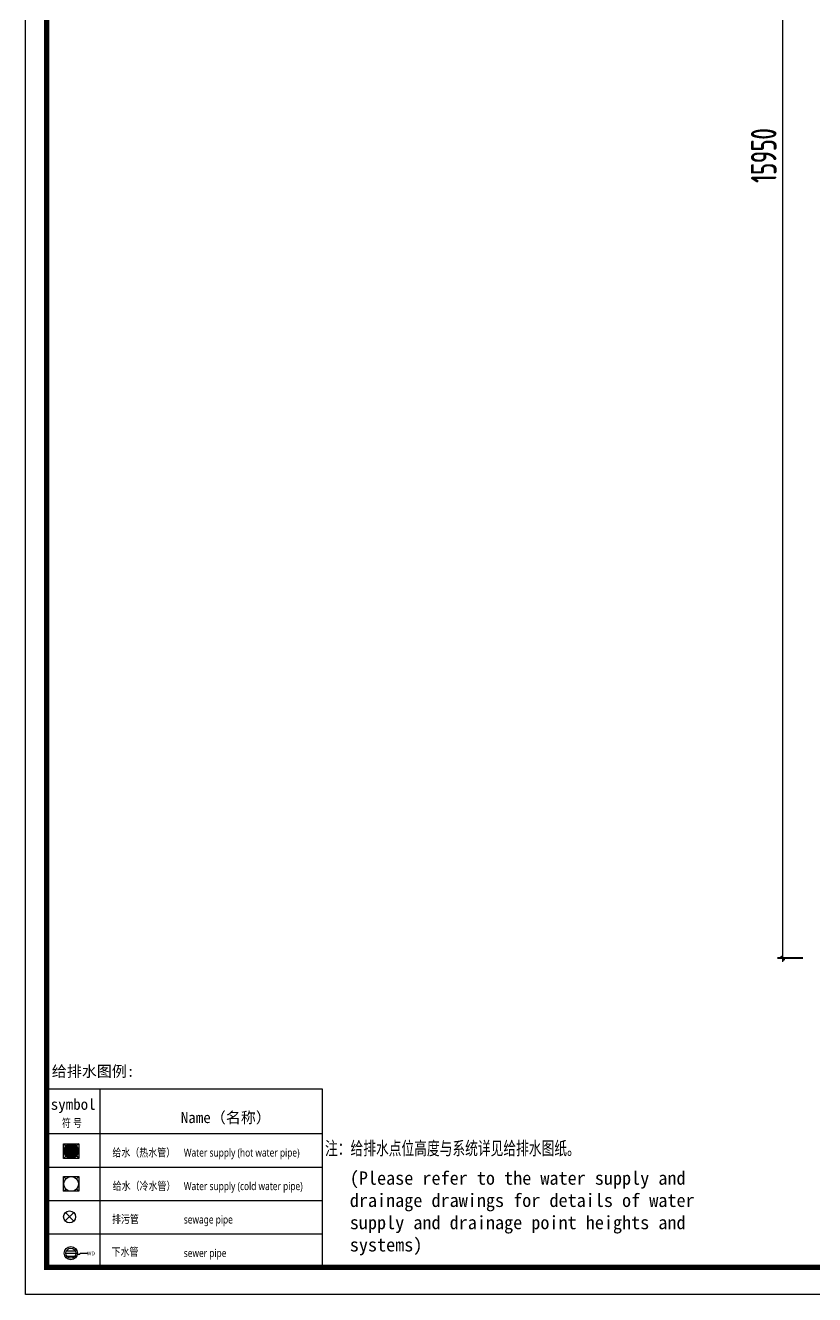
# Model space of a CAD drawing. Header units: millimetres. Extents: x -42850 to 60853, y 3819 to 26094.
# Drawn here: x 3942 to 11786, y 3819 to 16432 of the extents above; entities that cross this region are included whole.
import ezdxf

# ---------------------------------------------------------------- set-up
doc = ezdxf.new("R2010")
doc.units = ezdxf.units.MM
doc.header["$LTSCALE"] = 200
for name, color, linetype in [('A-DIM--土建尺寸', 44, 'Continuous'), ('FF-HIGH-CABINET 2-固定家具(不落地、到顶)', 30, 'Continuous'), ('FF-TEXT-文字标注', 12, 'Continuous'), ('TK', 4, 'Continuous'), ('全灰平面', 250, 'Continuous')]:
    doc.layers.add(name, color=color, linetype=linetype)
doc.styles.add('CCD-DIM', font='archs.shx', dxfattribs={"width": 0.75})
doc.styles.add('仿宋体', font='', dxfattribs={"width": 0.75})
doc.styles.add('宋体', font='')
doc.styles.add('黑', font='simhei.ttf')
doc.styles.get('仿宋体').set_extended_font_data('Microsoft YaHei')
doc.styles.get('宋体').set_extended_font_data('SimSun')
doc.dimstyles.new('CCD_DIM_100', dxfattribs={"dimscale": 100, "dimtxt": 2.5, "dimasz": 0.3, "dimexe": 0.5, "dimexo": 1.5, "dimgap": 0.6, "dimtad": 1, "dimdec": 0, "dimrnd": 5, "dimzin": 12, "dimdsep": 46, "dimtxsty": 'CCD-DIM', "dimblk": 'CCD_Dimension_Tick', "dimcen": 0.125, "dimclrd": 44, "dimclre": 44, "dimclrt": 50, "dimadec": 0, "dimazin": 0, "dimtfac": 1, "dimtdec": 0, "dimtix": 1, "dimtmove": 1, "dimatfit": 3, "dimldrblk": 'CCD_Leader_Dot', "dimfxl": 2, "dimfxlon": 1, "dimtvp": 1, "dimtolj": 1, "dimtzin": 0, "dimarcsym": 0})

# ---------------------------------------------------------------- blocks, each defined once
blk = doc.blocks.new('bhgfdghdfgherger')
at = {"color": 1, "linetype": 'ByBlock'}
blk.add_lwpolyline([(4608.34, -993.67), (4608.34, -696.67), (5028.34, -696.67), (5028.34, -993.67)], close=True, dxfattribs=at)
at = {"layer": 'TK', "color": 8, "const_width": 0.707}
blk.add_lwpolyline([(5025.5, -882.89), (5025.5, -700.21), (4611.17, -700.21), (4611.17, -990.08), (5025.5, -990.08), (5025.5, -882.89)], dxfattribs=at)
blk = doc.blocks.new('CCD_Dimension_Tick')
at = {"color": 0, "linetype": 'ByBlock', "lineweight": -2}
for p, q in [((-1.09, 0), (0, 0)), ((0, 0), (1.09, 0))]:
    blk.add_line(p, q, dxfattribs=at)
at = {"color": 0, "linetype": 'Continuous', "lineweight": -2, "const_width": 0.608}
blk.add_lwpolyline([(-0.61, -0.61), (0.61, 0.61)], dxfattribs=at)
blk = doc.blocks.new('*D143')
at = {"layer": 'DEFPOINTS', "color": 0, "ltscale": 100, "transparency": 16777216}
for p in [(1390909, -72697), (1388592, -88648), (1391249, -88648)]:
    blk.add_point(p, dxfattribs=at)
at = {"layer": '全灰平面', "color": 250, "lineweight": -2, "ltscale": 100, "transparency": 16777216}
for p, q in [((1388792, -72697), (1388542, -72697)), ((1388592, -72727), (1388592, -88618)), ((1388792, -88648), (1388542, -88648))]:
    blk.add_line(p, q, dxfattribs=at)
at = {"layer": '全灰平面', "color": 250, "lineweight": -2, "ltscale": 100, "transparency": 16777216, "xscale": 30, "yscale": 30, "zscale": 30}
for p, rotation in [((1388592, -72697), 90), ((1388592, -88648), 270)]:
    blk.add_blockref('CCD_Dimension_Tick', p, dxfattribs=dict(at, rotation=rotation))
at = {"layer": '全灰平面', "color": 250, "ltscale": 100, "transparency": 16777216, "insert": (1388407, -80672), "char_height": 250, "attachment_point": 5, "rotation": 90, "style": 'CCD-DIM'}
blk.add_mtext('\\A1;15950', dxfattribs=at)
blk = doc.blocks.new('CCD_Leader_Dot')
at = {"color": 0, "linetype": 'ByBlock'}
blk.add_line((-5, 0), (-10, 0), dxfattribs=at)
at = {"color": 0, "linetype": 'ByBlock', "const_width": 5}
blk.add_lwpolyline([(-2.5, 0, 1), (2.5, 0, 1)], format="xyb", close=True, dxfattribs=at)
blk = doc.blocks.new('*D166')
at = {"layer": 'A-DIM--土建尺寸', "color": 44, "lineweight": -2, "ltscale": 100, "transparency": 16777216}
for p, q in [((13291, -9526), (13041, -9526)), ((13091, -9556), (13091, -25446)), ((13291, -25476), (13041, -25476))]:
    blk.add_line(p, q, dxfattribs=at)
at = {"layer": 'DEFPOINTS', "color": 0, "ltscale": 100, "transparency": 16777216}
for p in [(15407, -9526), (13091, -25476), (15747, -25476)]:
    blk.add_point(p, dxfattribs=at)
at = {"layer": 'A-DIM--土建尺寸', "color": 44, "lineweight": -2, "ltscale": 100, "transparency": 16777216, "xscale": 30, "yscale": 30, "zscale": 30}
for p, rotation in [((13091, -9526), 90), ((13091, -25476), 270)]:
    blk.add_blockref('CCD_Dimension_Tick', p, dxfattribs=dict(at, rotation=rotation))
at = {"layer": 'A-DIM--土建尺寸', "color": 50, "ltscale": 100, "transparency": 16777216, "insert": (12900, -17501), "char_height": 250, "attachment_point": 5, "rotation": 90, "style": 'CCD-DIM'}
blk.add_mtext('\\A1;15950', dxfattribs=at)
blk = doc.blocks.new('fewgwgwg')
at = {"layer": '全灰平面', "color": 250, "ltscale": 100}
dim = blk.add_linear_dim(base=(1388592.3, -88647.5), p1=(1390908.6, -72697.1), p2=(1391248.7, -88647.5), angle=90, dimstyle='CCD_DIM_100', override={"dimclrd": 250, "dimclre": 250, "dimclrt": 250}, dxfattribs=at)
dim.commit()
dim.dimension.update_dxf_attribs({"geometry": '*D143', "text_midpoint": (1388407.3, -80672.3)})
blk = doc.blocks.new('HesiBlk_20260924172335122')
at = {"layer": '全灰平面', "linetype": 'ByBlock'}
blk.add_blockref('fewgwgwg', (-1384123.852, 153066.943), dxfattribs=at)
at = {"layer": 'A-DIM--土建尺寸', "color": 4, "ltscale": 100}
dim = blk.add_linear_dim(base=(4468.41, 64414.113), p1=(6784.762, 80364.512), p2=(7124.855, 64414.113), angle=90, dimstyle='CCD_DIM_100', dxfattribs=at)
dim.commit()
dim.dimension.update_dxf_attribs({"geometry": '*D166', "text_midpoint": (4278.201, 72389.312), "insert": (-8622.174, 89890.4)})

msp = doc.modelspace()

# ---------------------------------------------------------------- hatches: boundary and pattern name
at = {"layer": 'FF-TEXT-文字标注'}
h = msp.add_hatch(color=251, dxfattribs=at)
h.dxf.hatch_style = 1
h.paths.add_polyline_path([(4470, 5246, 1), (4324, 5246, 1)])

# ---------------------------------------------------------------- linework, layer by layer
for p, q in [((4681, 5865), (4681, 4089)), ((6892, 5865), (6892, 4089)), ((4154, 5419), (6892, 5419)), ((4154, 5087), (6892, 5087)), ((4154, 4754), (6892, 4754)), ((4154, 4422), (6892, 4422)), ((4154, 4089), (6892, 4089))]:
    msp.add_line(p, q, dxfattribs=at)
for points in [[(4154, 4089), (4154, 5865), (6892, 5865)], [(4322, 5319), (4345, 5297)], [(4472, 5319), (4449, 5297)], [(4322, 5173), (4345, 5195)], [(4472, 5177), (4450, 5196)], [(4322, 4992), (4345, 4970)], [(4472, 4992), (4449, 4970)], [(4322, 4846), (4345, 4868)], [(4472, 4849), (4450, 4869)], [(4422, 4635), (4338, 4552)], [(4339, 4634), (4423, 4550)], [(4345, 4231), (4460, 4231)], [(4352, 4256), (4436, 4256)], [(4353, 4203), (4435, 4203)], [(4486, 4231), (4558, 4231)]]:
    msp.add_lwpolyline(points, dxfattribs=at)
for points in [[(4322, 5319), (4472, 5319), (4472, 5173), (4322, 5173)], [(4322, 4992), (4472, 4992), (4472, 4846), (4322, 4846)]]:
    msp.add_lwpolyline(points, close=True, dxfattribs=at)
for centre, radius in [((4397, 5246), 72.8), ((4397, 4919), 72.8), ((4381, 4592), 59.3), ((4394, 4231), 65.4), ((4394, 4231), 49.4)]:
    msp.add_circle(centre, radius, dxfattribs=at)
msp.add_arc((4473, 4231), 13.3, 180, 0, dxfattribs=at)

# ---------------------------------------------------------------- block references
msp.add_blockref('HesiBlk_20260924172335122', (6999, -57254))
at = {"layer": 'FF-HIGH-CABINET 2-固定家具(不落地、到顶)', "color": 30, "xscale": 75, "yscale": 75, "zscale": 75}
msp.add_blockref('bhgfdghdfgherger', (-341684, 78345), dxfattribs=at)

# ---------------------------------------------------------------- texts
at = {"layer": 'FF-TEXT-文字标注', "style": '黑'}
for s, p in [('给排水图例:', (4204, 5984)), (' symbol', (4119, 5656)), (' Name（名称） ', (5412, 5524))]:
    msp.add_text(s, height=109.5, dxfattribs=at).set_placement(p)
at = {"layer": 'FF-TEXT-文字标注'}
for s, height, style, width, p in [('符 号', 79.5, '仿宋体', 0.8, (4305, 5484)), ('注：给排水点位高度与系统详见给排水图纸。', 132.58, '宋体', 0.7, (6920, 5207)), ('给水（热水管）', 79.5, '仿宋体', 0.8, (4807, 5191)), ('Water supply (hot water pipe)', 79.55, '仿宋体', 0.8, (5516, 5191)), ('给水（冷水管）', 79.5, '仿宋体', 0.8, (4810, 4859)), ('Water supply (cold water pipe)', 79.55, '仿宋体', 0.8, (5516, 4858)), ('排污管', 79.5, '仿宋体', 0.8, (4803, 4529)), ('sewage pipe', 79.55, '仿宋体', 0.8, (5516, 4526)), ('下水管', 79.5, '仿宋体', 0.8, (4799, 4204, 54)), ('WD', 37.5, '仿宋体', 0.8, (4553, 4210)), ('sewer pipe', 79.5, '仿宋体', 0.8, (5516, 4193))]:
    msp.add_text(s, height=height, dxfattribs=dict(at, style=style, width=width)).set_placement(p)
at = {"layer": 'FF-TEXT-文字标注', "insert": (7166, 5265), "char_height": 132.576, "attachment_point": 1, "style": '宋体'}
msp.add_mtext_dynamic_manual_height_columns('\\P(Please refer to the water supply and drainage drawings for details of water supply and drainage point heights and systems)', width=3796.95, gutter_width=928, heights=[1896], dxfattribs=at)

doc.saveas('drawing.dxf')
